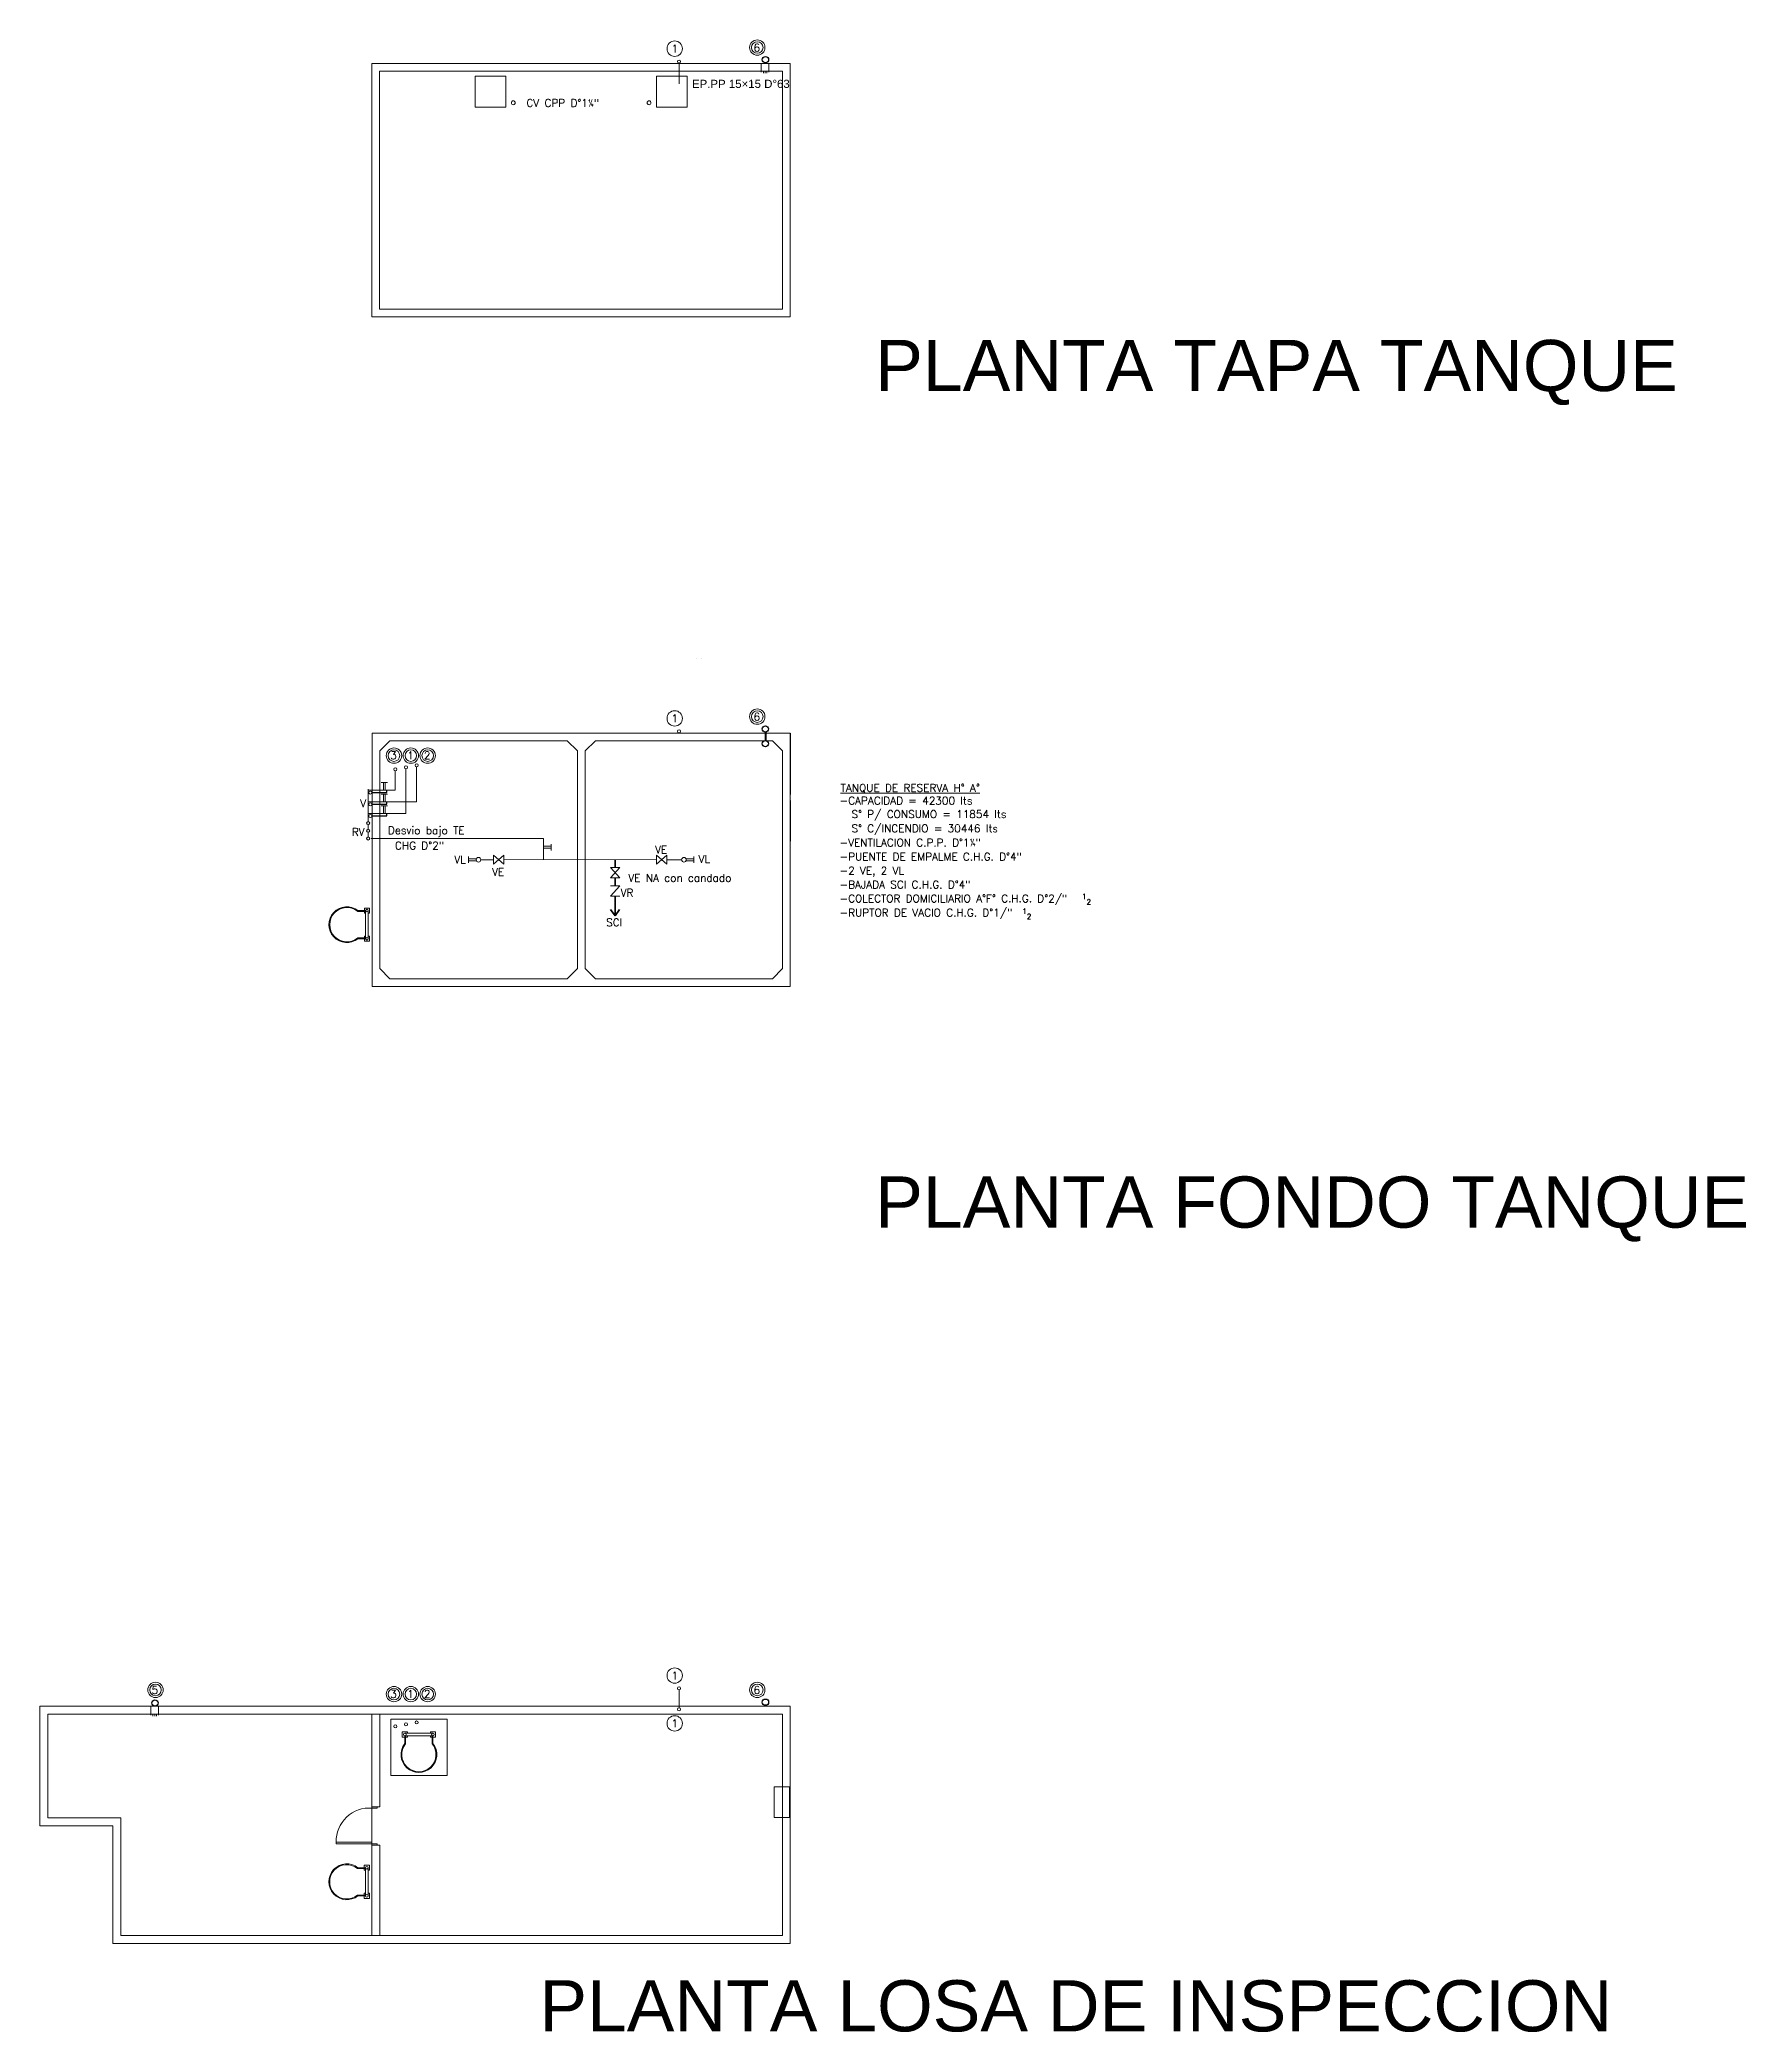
# Model space of a CAD drawing. Header units: millimetres. Extents: x 539 to 842, y -453 to -96.
# Drawn here: x 745.44 to 778.77, y -178.98 to -140.06 of the extents above; entities that cross this region are included whole.
import ezdxf
from ezdxf.enums import TextEntityAlignment as Align

# ---------------------------------------------------------------- set-up
doc = ezdxf.new("R2010")
doc.units = ezdxf.units.MM
doc.header["$LTSCALE"] = 0.1
doc.linetypes.add('ACAD_ISO02W100', pattern=[15, 12, -3])
doc.linetypes.add('CONTINUA', pattern=[0])
doc.layers.get('0').update_dxf_attribs({"lineweight": 5})
for name, color, linetype, lineweight in [('00-Agua Fria', 5, 'ACAD_ISO02W100', 20), ('00-Texto AF', 7, 'Continuous', 18), ('A-Texto Pluvial', 7, 'Continuous', 20), ('Incendio', 10, 'ACAD_ISO02W100', 35), ('Incendio - Texto', 11, 'Continuous', 18), ('Tanque Agua - Texto', 7, 'Continuous', 18), ('Ventilaciones - Agua', 70, 'Continuous', 30)]:
    doc.layers.add(name, color=color, linetype=linetype, lineweight=lineweight)
for name, color, linetype in [('00-Pluvial', 40, 'Continuous'), ('00-Ventilacion', 3, 'Continuous'), ('Textos', 7, 'Continuous')]:
    doc.layers.add(name, color=color, linetype=linetype)
doc.styles.add('Arial', font='arial.ttf', dxfattribs={"height": 0.245883})
doc.styles.add('Romans', font='romans.shx')
doc.styles.get("Standard").update_dxf_attribs({"font": 'arial.ttf'})

# ---------------------------------------------------------------- blocks, each defined once
blk = doc.blocks.new('T1-TE-2020')
at = {"color": 8, "lineweight": 5}
for p, q in [((4113.769, 1510.561), (4113.77, 1510.561)), ((4113.87, 1510.561), (4113.871, 1510.561)), ((4115.598, 1506.184), (4115.599, 1507.784)), ((4107.426, 1506.233), (4107.426, 1506.076)), ((4107.576, 1506.103), (4107.576, 1506.233)), ((4115.458, 1504.153), (4109.376, 1504.153))]:
    blk.add_line(p, q, dxfattribs=at)
at = {"color": 8}
blk.add_line((4115.6, 1507.905), (4115.601, 1509.103), dxfattribs=at)
for points in [[(4107.426, 1504.153), (4115.598, 1504.153), (4115.598, 1509.103), (4107.426, 1509.103)], [(4111.437, 1504.503), (4111.437, 1508.753), (4111.237, 1508.953), (4107.776, 1508.953), (4107.576, 1508.753), (4107.576, 1504.503), (4107.776, 1504.303), (4111.237, 1504.303)], [(4111.793, 1504.303), (4115.248, 1504.303), (4115.448, 1504.503), (4115.448, 1508.753), (4115.248, 1508.953), (4111.793, 1508.953), (4111.593, 1508.753), (4111.593, 1504.503)]]:
    blk.add_lwpolyline(points, close=True, dxfattribs=at)
blk = doc.blocks.new('LLP')
at = {"layer": '00-Agua Fria', "color": 0, "linetype": 'Continuous', "lineweight": 20}
for p, q in [((-1, 2.4), (1, 2.4)), ((-0.3, 2.4), (-0.3, 0)), ((0.3, 2.4), (0.3, 0))]:
    blk.add_line(p, q, dxfattribs=at)
blk = doc.blocks.new('Texto TE T2')
at = {"layer": '00-Texto AF', "style": 'Romans'}
for s, p in [('1', (396.637, -77.924)), ('1', (395.469, -78.212)), ('2', (395.559, -78.316)), ('2', (396.727, -78.028))]:
    blk.add_text(s, height=0.1, dxfattribs=at).set_placement(p)
at = {"layer": 'Tanque Agua - Texto', "style": 'Romans'}
for s, p in [('%%UTANQUE DE RESERVA H° A°', (391.921, -75.827)), ('-CAPACIDAD = 42300 lts', (391.9, -76.077)), ('  S° P/ CONSUMO = 11854 lts', (391.928, -76.341)), ('  S° C/INCENDIO = 30446 lts', (391.928, -76.62)), ('-VENTILACION C.P.P. D°1¼"', (391.9, -76.896)), ('-PUENTE DE EMPALME C.H.G. D°4"', (391.9, -77.172)), ('-2 VE, 2 VL', (391.9, -77.443)), ('-BAJADA SCI C.H.G. D°4"', (391.9, -77.716)), ('-COLECTOR DOMICILIARIO A°F° C.H.G. D°2/"', (391.9, -77.989)), ('-RUPTOR DE VACIO C.H.G. D°1/"', (391.9, -78.264))]:
    blk.add_text(s, height=0.15, dxfattribs=at).set_placement(p)
blk = doc.blocks.new('2-Losa Inspeccion final')
at = {"color": 8, "lineweight": 18}
for p, q in [((745.435, -174.947), (745.435, -172.611)), ((745.435, -172.611), (760.097, -172.611)), ((745.435, -172.755), (745.435, -174.947)), ((745.591, -174.791), (745.591, -172.767)), ((745.591, -172.767), (759.941, -172.767)), ((751.924, -177.09), (751.924, -172.767)), ((752.08, -174.575), (752.08, -172.767)), ((759.941, -172.767), (759.941, -177.09)), ((760.097, -172.611), (760.097, -177.246)), ((760.082, -174.186), (759.782, -174.186)), ((759.782, -174.186), (759.782, -174.639)), ((760.082, -174.256), (760.082, -174.186)), ((760.082, -174.269), (760.082, -174.256)), ((760.082, -174.27), (760.082, -174.269)), ((760.082, -174.273), (760.082, -174.27)), ((760.082, -174.786), (760.082, -174.273)), ((752.024, -174.575), (751.924, -174.575)), ((751.924, -174.575), (751.924, -174.6)), ((751.924, -174.575), (752.08, -174.575)), ((751.924, -174.6), (752.024, -174.6)), ((752.024, -174.6), (752.024, -174.575)), ((759.782, -174.639), (759.782, -174.64)), ((759.782, -174.64), (759.782, -174.641)), ((759.782, -174.641), (759.782, -174.656)), ((759.782, -174.656), (759.782, -174.786)), ((746.863, -174.947), (745.435, -174.947)), ((745.435, -174.947), (746.863, -174.947)), ((747.019, -174.791), (745.591, -174.791)), ((746.863, -177.246), (746.863, -174.947)), ((746.863, -174.947), (746.863, -177.246)), ((747.019, -177.09), (747.019, -174.791)), ((759.782, -174.786), (760.082, -174.786)), ((751.924, -175.265), (751.224, -175.265)), ((751.224, -175.265), (751.224, -175.3)), ((751.224, -175.3), (751.924, -175.3)), ((751.924, -175.3), (751.924, -175.265)), ((752.024, -175.3), (751.924, -175.3)), ((751.924, -175.3), (751.924, -175.325)), ((751.924, -175.325), (752.024, -175.325)), ((751.924, -175.325), (752.08, -175.325)), ((752.024, -175.325), (752.024, -175.3)), ((752.08, -177.09), (752.08, -175.325)), ((759.941, -177.09), (747.019, -177.09)), ((760.097, -177.246), (746.863, -177.246))]:
    blk.add_line(p, q, dxfattribs=at)
at = {"color": 8, "linetype": 'Continuous'}
blk.add_lwpolyline([(752.29, -172.864), (753.39, -172.864), (753.39, -173.964), (752.29, -173.964)], close=True, dxfattribs=at)
for points in [[(753.115, -173.189), (753.115, -173.339, -2.060023), (752.565, -173.339), (752.565, -173.189)], [(753.1, -173.189), (753.1, -173.344, -2.100947), (752.58, -173.344), (752.58, -173.189)], [(751.799, -176.316), (751.649, -176.316, -2.060023), (751.649, -175.766), (751.799, -175.766)], [(751.799, -176.301), (751.644, -176.301, -2.100947), (751.644, -175.781), (751.799, -175.781)]]:
    blk.add_lwpolyline(points, format="xyb", dxfattribs=at)
at = {"color": 8}
for points in [[(752.615, -173.189), (752.615, -173.214), (752.515, -173.214), (752.515, -173.114), (752.615, -173.114), (752.615, -173.139)], [(753.115, -173.139), (752.565, -173.139)], [(752.565, -173.189), (753.115, -173.189)], [(753.065, -173.189), (753.065, -173.214), (753.165, -173.214), (753.165, -173.114), (753.065, -173.114), (753.065, -173.139)], [(751.799, -175.816), (751.774, -175.816), (751.774, -175.716), (751.874, -175.716), (751.874, -175.816), (751.849, -175.816)], [(751.799, -175.766), (751.799, -176.316)], [(751.849, -176.316), (751.849, -175.766)], [(751.799, -176.266), (751.774, -176.266), (751.774, -176.366), (751.874, -176.366), (751.874, -176.266), (751.849, -176.266)]]:
    blk.add_lwpolyline(points, dxfattribs=at)
for centre in [(752.565, -173.164), (753.115, -173.164), (751.824, -175.766), (751.824, -176.316)]:
    blk.add_circle(centre, 0.025, dxfattribs=at)
at = {"color": 8, "lineweight": 18}
blk.add_arc((751.878, -175.252), 0.653, 85.8984, 181.164, dxfattribs=at)

msp = doc.modelspace()

# ---------------------------------------------------------------- linework, layer by layer
at = {"color": 8, "lineweight": 5}
for points in [[(751.924, -140.517), (760.097, -140.517), (760.097, -145.466), (751.924, -145.466)], [(752.074, -140.667), (759.947, -140.667), (759.947, -145.316), (752.074, -145.316)]]:
    msp.add_lwpolyline(points, close=True, dxfattribs=at)
at = {"color": 8, "linetype": 'Continuous'}
for points in [[(751.8, -157.617), (751.65, -157.617, -2.060023), (751.65, -157.067), (751.8, -157.067)], [(751.8, -157.602), (751.645, -157.602, -2.100947), (751.645, -157.082), (751.8, -157.082)]]:
    msp.add_lwpolyline(points, format="xyb", dxfattribs=at)
at = {"color": 8}
for points in [[(751.8, -157.117), (751.775, -157.117), (751.775, -157.017), (751.875, -157.017), (751.875, -157.117), (751.85, -157.117)], [(751.8, -157.067), (751.8, -157.617)], [(751.85, -157.617), (751.85, -157.067)], [(751.8, -157.567), (751.775, -157.567), (751.775, -157.667), (751.875, -157.667), (751.875, -157.567), (751.85, -157.567)]]:
    msp.add_lwpolyline(points, dxfattribs=at)
for centre in [(751.825, -157.067), (751.825, -157.617)]:
    msp.add_circle(centre, 0.025, dxfattribs=at)
at = {"layer": '00-Agua Fria', "linetype": 'ACAD_ISO02W100'}
for p, q in [((751.849, -155.483), (751.849, -155.383)), ((751.849, -155.633), (751.849, -155.533))]:
    msp.add_line(p, q, dxfattribs=at)
at = {"layer": '00-Agua Fria', "ltscale": 3}
for p, q in [((754.3, -156.163), (754.5, -155.983)), ((757.684, -156.163), (757.484, -155.983)), ((756.583, -156.427), (756.763, -156.227))]:
    msp.add_line(p, q, dxfattribs=at)
at = {"layer": '00-Agua Fria', "linetype": 'CONTINUA'}
for points in [[(754.538, -140.768), (754.538, -141.368), (753.938, -141.368), (753.938, -140.768)], [(757.484, -140.768), (757.484, -141.368), (758.084, -141.368), (758.084, -140.768)]]:
    msp.add_lwpolyline(points, close=True, dxfattribs=at)
at = {"layer": '00-Agua Fria', "linetype": 'Continuous'}
for points in [[(757.923, -140.51), (757.923, -140.913)], [(757.923, -172.292), (757.923, -172.641)]]:
    msp.add_lwpolyline(points, dxfattribs=at)
at = {"layer": '00-Agua Fria', "ltscale": 3}
for points in [[(752.38, -154.336), (752.38, -154.716)], [(752.588, -154.297), (752.588, -155.172)], [(752.796, -154.258), (752.796, -154.944)], [(751.849, -155.328), (751.849, -154.696)], [(752.38, -154.716), (751.849, -154.716)], [(752.796, -154.944), (751.849, -154.944)], [(752.588, -155.172), (751.849, -155.172)], [(751.909, -155.658), (755.277, -155.657), (755.277, -156.072)], [(754.3, -156.073), (754.05, -156.073)], [(754.3, -156.163), (754.3, -155.983), (754.5, -156.163), (754.5, -155.983)], [(754.4, -156.073), (754.397, -156.073)], [(757.484, -156.073), (754.5, -156.072)], [(757.684, -156.163), (757.684, -155.983), (757.484, -156.163), (757.484, -155.983)], [(757.584, -156.073), (757.584, -156.073)], [(757.974, -156.073), (757.684, -156.073)], [(756.583, -156.427), (756.763, -156.427), (756.583, -156.227), (756.763, -156.227)], [(756.583, -156.582), (756.763, -156.582), (756.583, -156.782), (756.763, -156.782)]]:
    msp.add_lwpolyline(points, dxfattribs=at)
at = {"layer": '00-Agua Fria', "linetype": 'CONTINUA', "lineweight": 20}
for centre, radius in [((757.838, -140.228), 0.15), ((757.923, -140.48), 0.03), ((757.838, -153.312), 0.15), ((757.923, -153.564), 0.03), ((752.354, -154.04), 0.15), ((752.354, -154.04), 0.113), ((752.683, -154.04), 0.15), ((752.683, -154.04), 0.113), ((753.012, -154.04), 0.15), ((753.012, -154.04), 0.113), ((752.38, -154.306), 0.03), ((752.588, -154.267), 0.03), ((752.796, -154.228), 0.03), ((751.849, -155.358), 0.03), ((751.849, -155.658), 0.03), ((754.005, -156.073), 0.045), ((758.019, -156.073), 0.045), ((757.838, -172.011), 0.15), ((752.354, -172.374), 0.15), ((752.354, -172.374), 0.113), ((752.683, -172.374), 0.15), ((752.683, -172.374), 0.113), ((753.012, -172.374), 0.15), ((753.012, -172.374), 0.113), ((757.923, -172.262), 0.03), ((757.838, -172.946), 0.15), ((757.923, -172.671), 0.03), ((752.38, -173.004), 0.03), ((752.38, -173.004), 0.03), ((752.588, -172.966), 0.03), ((752.588, -172.966), 0.03), ((752.796, -172.927), 0.03), ((752.796, -172.927), 0.03)]:
    msp.add_circle(centre, radius, dxfattribs=at)
at = {"layer": '00-Pluvial', "lineweight": 20}
for p, q in [((759.53, -140.687), (759.53, -140.517)), ((759.57, -140.706), (759.57, -140.667)), ((759.605, -140.706), (759.605, -140.667)), ((759.639, -140.706), (759.639, -140.667)), ((759.68, -140.687), (759.68, -140.517)), ((747.604, -172.787), (747.603, -172.617)), ((747.644, -172.807), (747.644, -172.767)), ((747.679, -172.807), (747.679, -172.767)), ((747.713, -172.807), (747.713, -172.767)), ((747.754, -172.787), (747.753, -172.617))]:
    msp.add_line(p, q, dxfattribs=at)
at = {"layer": '00-Pluvial', "lineweight": 40}
msp.add_lwpolyline([(759.61, -153.579), (759.61, -153.745)], dxfattribs=at)
at = {"layer": '00-Pluvial', "lineweight": 20}
for centre, radius in [((759.452, -140.206), 0.15), ((759.452, -140.206), 0.113), ((759.452, -153.278), 0.15), ((759.452, -153.278), 0.113), ((747.695, -172.292), 0.15), ((747.695, -172.292), 0.113), ((759.452, -172.292), 0.15), ((759.452, -172.292), 0.113)]:
    msp.add_circle(centre, radius, dxfattribs=at)
at = {"layer": '00-Pluvial', "lineweight": 30}
for centre in [(759.611, -140.445), (759.61, -153.518), (759.61, -153.806), (747.684, -172.546), (759.611, -172.532)]:
    msp.add_circle(centre, 0.0612, dxfattribs=at)
at = {"layer": 'Incendio', "color": 5}
for points in [[(756.673, -156.227), (756.673, -156.072)], [(756.673, -156.582), (756.673, -156.427)], [(756.673, -157.169), (756.673, -156.782)], [(756.759, -157.046), (756.673, -157.169), (756.586, -157.046)]]:
    msp.add_lwpolyline(points, dxfattribs=at)
at = {"layer": 'Ventilaciones - Agua', "lineweight": 25}
for points in [[(751.921, -154.761), (752.214, -154.761), (752.214, -154.716)], [(751.921, -154.99), (752.214, -154.99), (752.214, -154.944)], [(751.921, -155.218), (752.214, -155.218), (752.214, -155.172)]]:
    msp.add_lwpolyline(points, dxfattribs=at)
at = {"layer": 'Ventilaciones - Agua', "lineweight": 20}
for centre, radius in [((754.685, -141.285), 0.0375), ((757.337, -141.285), 0.0375), ((751.891, -154.761), 0.03), ((751.891, -154.99), 0.03), ((751.891, -155.218), 0.03), ((751.849, -155.508), 0.03)]:
    msp.add_circle(centre, radius, dxfattribs=at)

# ---------------------------------------------------------------- block references
at = {"color": 8}
msp.add_blockref('T1-TE-2020', (-3355.501, -1662.701), dxfattribs=at)
at = {"color": 2, "linetype": 'CONTINUA', "lineweight": 13}
msp.add_blockref('2-Losa Inspeccion final', (0, 0), dxfattribs=at)
at = {"layer": '00-Agua Fria', "xscale": -0.0625, "yscale": 0.0625, "zscale": 0.0625}
for p in [(752.165, -154.716), (752.165, -154.944), (752.165, -155.172)]:
    msp.add_blockref('LLP', p, dxfattribs=at)
at = {"layer": '00-Agua Fria', "yscale": 0.0625, "zscale": 0.0625}
for p, xscale, rotation in [((753.96, -156.073), 0.0625, 90), ((755.277, -155.83), 0.0625, 269.9999999999798), ((758.064, -156.073), -0.0625, 270.0000000000202)]:
    msp.add_blockref('LLP', p, dxfattribs=dict(at, xscale=xscale, rotation=rotation))
at = {"layer": '00-Ventilacion', "color": 6, "lineweight": 5}
msp.add_blockref('Texto TE T2', (369.159, -78.917), dxfattribs=at)

# ---------------------------------------------------------------- texts
at = {"color": 8, "char_height": 1, "attachment_point": 1}
for s, insert in [('PLANTA TAPA TANQUE', (761.756, -145.918)), ('PLANTA FONDO TANQUE', (761.756, -162.261)), ('PLANTA LOSA DE INSPECCION', (755.193, -177.964))]:
    msp.add_mtext_dynamic_manual_height_columns(s, width=25.75024, gutter_width=12.5, heights=[0], dxfattribs=dict(at, insert=insert))
at = {"layer": '00-Texto AF', "style": 'Romans'}
for p in [(757.838, -140.228), (757.838, -153.312), (757.838, -172.011), (757.838, -172.946)]:
    msp.add_text('1', height=0.15, rotation=360, dxfattribs=at).set_placement(p, align=Align.MIDDLE_CENTER)
for s, p in [('CV CPP D°1¼"', (755.652, -141.289)), ('V', (751.751, -154.97)), ('RV', (751.655, -155.53)), ('VL', (753.646, -156.074)), ('VE', (757.573, -155.876)), ('VL', (758.417, -156.058)), ('VE', (754.389, -156.313))]:
    msp.add_text(s, height=0.15, dxfattribs=at).set_placement(p, align=Align.MIDDLE_CENTER)
for s, p in [('3', (752.281, -154.111)), ('1', (752.61, -154.111)), ('2', (752.939, -154.111)), ('3', (752.281, -172.446)), ('1', (752.61, -172.446)), ('2', (752.939, -172.446))]:
    msp.add_text(s, height=0.15, rotation=360, dxfattribs=at).set_placement(p)
msp.add_text('CHG D°2"', height=0.15, dxfattribs=at).set_placement((752.374, -155.871))
at = {"layer": '00-Texto AF', "color": 7, "style": 'Romans'}
for s, p in [('VR', (756.908, -156.72)), ('SCI', (756.656, -157.299))]:
    msp.add_text(s, height=0.15, dxfattribs=at).set_placement(p, align=Align.MIDDLE_CENTER)
at = {"layer": '00-Texto AF', "insert": (752.984, -155.624), "char_height": 0.15, "width": 1.87137, "attachment_point": 8, "rotation": 359.779, "style": 'Romans'}
msp.add_mtext('\\A1;Desvio bajo TE', dxfattribs=at)
at = {"layer": 'A-Texto Pluvial', "style": 'Arial'}
msp.add_text('EP.PP 15×15 D°63', height=0.16, rotation=0.026, dxfattribs=at).set_placement((758.176, -140.996))
at = {"layer": 'Incendio - Texto', "color": 7, "style": 'Romans'}
msp.add_text('VE NA con candado', height=0.15, dxfattribs=at).set_placement((757.939, -156.428), align=Align.MIDDLE_CENTER)
at = {"layer": 'Textos', "style": 'Romans'}
for s, p in [('6', (759.376, -140.283)), ('6', (759.376, -153.355)), ('5', (747.619, -172.37)), ('6', (759.376, -172.37))]:
    msp.add_text(s, height=0.15, rotation=360, dxfattribs=at).set_placement(p)

doc.saveas('drawing.dxf')
